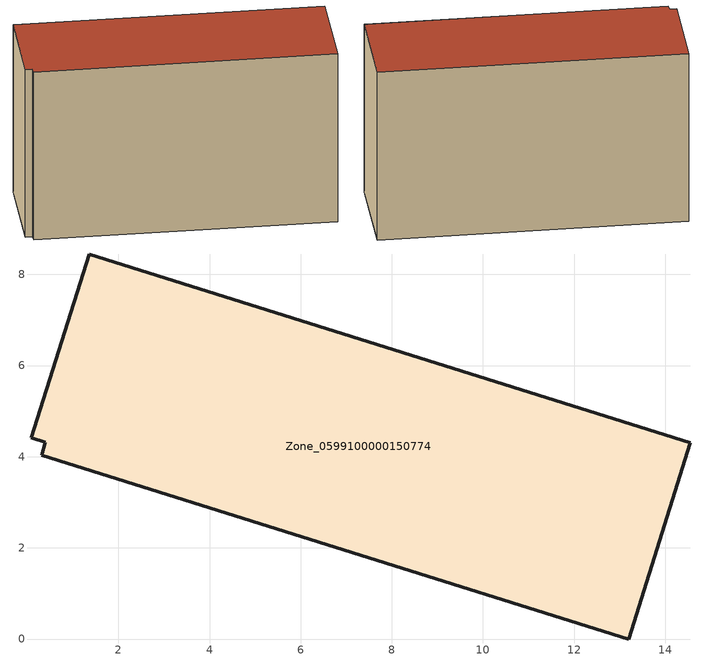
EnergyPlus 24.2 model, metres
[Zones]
Zone_0599100000150774
 floor ground (C_G): 13.2,0 0.32,4.03 0.39,4.32 0.09,4.42 1.36,8.45 14.55,4.31 z0.66
 wall outside (C_F): 13.2,0 14.55,4.31 1.36,8.45 0.09,4.42 0.39,4.32 0.32,4.03 13.2,0 z0.66:9.02
 roof outside (C_R): 0.32,4.03 13.2,0 14.55,4.31 1.36,8.45 0.09,4.42 0.39,4.32 z9.02
[BUILDING]
Pand.0599100000150774: North Axis=0; Terrain=City; Loads Convergence Tolerance Value=0.04; Temperature Convergence Tolerance Value=0.4; Solar Distribution=FullExterior; Maximum Number of Warmup Days=25; Minimum Number of Warmup Days=1
[Site:Location]
Rotterdam.The.Hague.AP_ZH_NLD Design_Conditions: Latitude=51.96; Longitude=4.45; Time Zone=1; Elevation=-4.5
[SITE:GROUNDTEMPERATURE:BUILDINGSURFACE]
18, 18, 18, 18, 18, 18, 18, 18, 18, 18, 18, 18
[MATERIAL] Thermal Absorptance=0.9; Solar Absorptance=0.7; Visible Absorptance=0.7
Name | Roughness | Thickness | Conductivity | Density | Specific Heat
G.TI.1965-1974 | MediumSmooth | 0.15 | 0.882353 | 540 | 1210
F.TI.1965-1974 | Rough | 0.3 | 0.697674 | 1920 | 840
R.TI.1965-1974 | MediumRough | 0.2 | 0.232558 | 1500 | 1000
[CONSTRUCTION]
C_G: G.TI.1965-1974
C_F: F.TI.1965-1974
C_R: R.TI.1965-1974
[ZONE]
Zone_0599100000150774: Type=1; Multiplier=1; Ceiling Height=Autocalculate; Volume=Autocalculate; Floor Area=autocalculate; Part of Total Floor Area=Yes
[ZONEINFILTRATION:DESIGNFLOWRATE]
Infil_Zone_0599100000150774: Zone or ZoneList or Space or SpaceList=Zone_0599100000150774; Schedule=AlwaysOn; Design Flow Rate Calculation Method=Flow/Area; Flow Rate per Floor Area=0.003; Constant Term Coefficient=1; Temperature Term Coefficient=0; Velocity Term Coefficient=0; Velocity Squared Term Coefficient=0
[HVACTEMPLATE:ZONE:IDEALLOADSAIRSYSTEM]
Zone_0599100000150774: Maximum Heating Supply Air Temperature=50; Minimum Cooling Supply Air Temperature=13; Maximum Heating Supply Air Humidity Ratio=0.0156; Minimum Cooling Supply Air Humidity Ratio=0.0077; Heating Limit=NoLimit; Cooling Limit=NoLimit; Dehumidification Control Type=ConstantSensibleHeatRatio; Cooling Sensible Heat Ratio=0.7; Dehumidification Setpoint=60; Humidification Control Type=None; Humidification Setpoint=30; Outdoor Air Method=None; Outdoor Air Flow Rate per Person=0.00944; Outdoor Air Flow Rate per Zone Floor Area=0; Outdoor Air Flow Rate per Zone=0; Demand Controlled Ventilation Type=None; Outdoor Air Economizer Type=NoEconomizer; Heat Recovery Type=None; Sensible Heat Recovery Effectiveness=0.7; Latent Heat Recovery Effectiveness=0.65
[ZONECONTROL:THERMOSTAT]
ThermostatControl_Zone_0599100000150774: Zone or ZoneList=Zone_0599100000150774; Control Type Schedule=DualSetpointControlType; Control 1=Thermostat_Zone_0599100000150774; Temperature Difference Between Cutout And Setpoint=0
[THERMOSTATSETPOINT:DUALSETPOINT]
Thermostat_Zone_0599100000150774: Heating Setpoint Temperature Schedule=HeatingSetpoint_Zone_0599100000150774; Cooling Setpoint Temperature Schedule=CoolingSetpoint_Zone_0599100000150774
[SCHEDULE:COMPACT]
HeatingSetpoint_Zone_0599100000150774: Through: 12/31, For: AllDays, Until: 24:00, 21
CoolingSetpoint_Zone_0599100000150774: Through: 12/31, For: AllDays, Until: 24:00, 24
DualSetpointControlType: Through: 12/31, For: AllDays, Until: 24:00, 4
AlwaysOn: Through: 12/31, For: AllDays, Until: 24:00, 1
